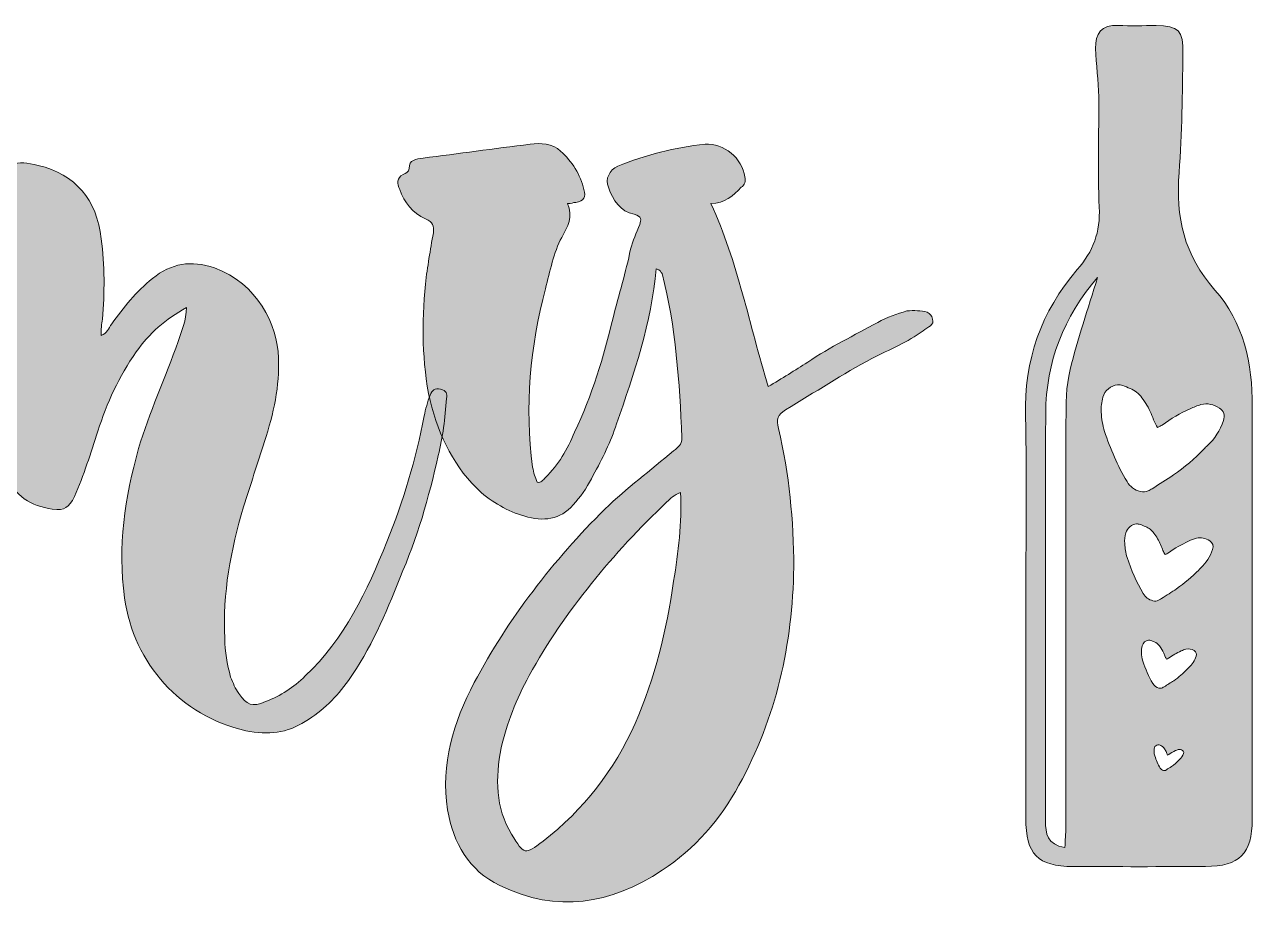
# Model space of a CAD drawing. Header units: inches. Extents: x 182 to 898, y -923 to -156.
# Drawn here: x 545.1 to 865.8, y -755 to -522.8 of the extents above; entities that cross this region are included whole.
import ezdxf

# ---------------------------------------------------------------- set-up
doc = ezdxf.new("R2010")
doc.units = ezdxf.units.IN
doc.header["$MEASUREMENT"] = 0
doc.layers.add('Layer 1', color=7, linetype='Continuous')

# ---------------------------------------------------------------- blocks, each defined once
blk = doc.blocks.new('block 3')
at = {"layer": 'Layer 1', "true_color": 0xffffff}
h = blk.add_hatch(color=7, dxfattribs=at)
h.dxf.hatch_style = 2
edge = h.paths.add_edge_path()
edge.add_spline(control_points=[(699.71, -627.11), (698.19, -631.68), (696.06, -636.24), (693.62, -640.51), (692.41, -642.94), (690.88, -645.38), (689.05, -647.51), (685.71, -651.77), (681.44, -652.69), (676.57, -651.47), (672, -650.25), (668.04, -648.12), (664.39, -645.07), (657.39, -638.68), (653.43, -630.46), (650.99, -621.02), (648.86, -610.97), (648.86, -600.92), (649.77, -590.56), (650.38, -586), (650.99, -581.73), (651.9, -577.17), (651.9, -575.34), (651.9, -574.43), (649.77, -573.51), (646.42, -571.99), (644.29, -569.25), (643.07, -565.9), (642.46, -564.38), (642.16, -562.85), (643.99, -561.94), (644.59, -561.64), (645.51, -561.33), (645.51, -560.42), (645.51, -557.98), (647.34, -557.98), (649.16, -557.68), (658.3, -556.46), (667.74, -555.24), (677.18, -554.02), (679.92, -553.72), (682.97, -553.72), (685.1, -555.85), (688.14, -558.59), (690.27, -561.94), (691.19, -565.9), (691.8, -567.73), (691.19, -568.94), (689.05, -569.25), (688.45, -569.25), (687.84, -569.55), (686.92, -569.55), (688.45, -572.9), (686.92, -575.64), (685.4, -578.38), (683.27, -582.34), (682.35, -587.21), (681.14, -591.78), (677.18, -607.01), (675.65, -622.54), (677.79, -638.38), (678.09, -639.9), (678.4, -641.11), (679.01, -642.33), (679.92, -642.64), (680.53, -641.72), (681.14, -641.11), (684.49, -637.76), (686.92, -633.81), (688.75, -629.24), (693.32, -619.8), (696.37, -609.44), (698.8, -599.4), (700.32, -593.31), (702.15, -587.52), (703.37, -581.43), (703.98, -579.3), (704.89, -577.17), (705.8, -575.03), (706.11, -573.82), (706.41, -572.9), (704.28, -572.29), (700.63, -571.68), (698.8, -568.64), (697.58, -565.29), (696.67, -563.16), (697.89, -560.72), (700.02, -559.81), (707.33, -556.76), (714.94, -554.94), (722.86, -554.02), (727.73, -553.72), (732.6, -557.68), (733.21, -562.55), (733.52, -563.77), (733.21, -564.68), (732.3, -565.29), (730.17, -567.42), (728.03, -569.55), (724.38, -569.55), (731.38, -584.78), (734.43, -601.22), (739.3, -617.36), (742.96, -615.23), (746.3, -613.1), (749.65, -610.97), (755.44, -607.01), (761.84, -603.96), (767.92, -600.61), (770.36, -599.09), (773.1, -598.48), (775.54, -597.57), (776.45, -597.57), (777.37, -597.26), (778.28, -597.57), (780.11, -597.57), (781.94, -597.87), (782.24, -599.7), (782.85, -601.22), (781.02, -601.83), (779.8, -602.75), (775.84, -605.79), (770.97, -607.62), (766.4, -610.05), (758.79, -614.01), (751.48, -618.89), (743.87, -623.45), (741.74, -624.67), (741.43, -625.89), (742.04, -628.33), (744.78, -640.2), (746, -652.38), (746, -664.56), (745.7, -684.66), (741.43, -703.85), (731.69, -721.51), (726.82, -730.34), (720.12, -738.26), (711.59, -743.74), (698.19, -752.57), (684.18, -755.01), (669.26, -747.7), (661.04, -743.74), (657.08, -736.73), (655.56, -727.9), (653.73, -716.03), (657.08, -705.06), (662.56, -694.71), (671.39, -677.96), (683.27, -662.74), (696.67, -649.34), (702.45, -643.86), (708.54, -639.29), (714.63, -634.11), (715.85, -633.2), (716.77, -632.59), (716.77, -630.76), (716.16, -616.14), (715.24, -601.83), (711.59, -587.82), (711.29, -587.52), (711.29, -586.91), (710.07, -586.61), (708.85, -600.61), (704.28, -614.01), (699.71, -627.11)], knot_values=[0, 0, 0, 0, 1, 1, 1, 2, 2, 2, 3, 3, 3, 4, 4, 4, 5, 5, 5, 6, 6, 6, 7, 7, 7, 8, 8, 8, 9, 9, 9, 10, 10, 10, 11, 11, 11, 12, 12, 12, 13, 13, 13, 14, 14, 14, 15, 15, 15, 16, 16, 16, 17, 17, 17, 18, 18, 18, 19, 19, 19, 20, 20, 20, 21, 21, 21, 22, 22, 22, 23, 23, 23, 24, 24, 24, 25, 25, 25, 26, 26, 26, 27, 27, 27, 28, 28, 28, 29, 29, 29, 30, 30, 30, 31, 31, 31, 32, 32, 32, 33, 33, 33, 34, 34, 34, 35, 35, 35, 36, 36, 36, 37, 37, 37, 38, 38, 38, 39, 39, 39, 40, 40, 40, 41, 41, 41, 42, 42, 42, 43, 43, 43, 44, 44, 44, 45, 45, 45, 46, 46, 46, 47, 47, 47, 48, 48, 48, 49, 49, 49, 50, 50, 50, 51, 51, 51, 52, 52, 52, 53, 53, 53, 54, 54, 54, 55, 55, 55, 55], degree=3, periodic=1)
edge = h.paths.add_edge_path()
edge.add_spline(control_points=[(712.81, -647.51), (698.8, -660.91), (686.31, -675.83), (676.88, -692.88), (673.52, -698.97), (671.09, -705.37), (669.57, -711.76), (668.04, -719.68), (668.04, -727.3), (672.31, -734.3), (675.65, -739.78), (675.65, -739.78), (680.53, -736.13), (691.19, -727.9), (699.1, -717.55), (704.59, -705.37), (709.76, -693.49), (712.81, -681.01), (714.63, -668.22), (715.85, -660.6), (716.77, -652.99), (716.46, -645.07), (714.63, -645.68), (713.72, -646.6), (712.81, -647.51)], knot_values=[0, 0, 0, 0, 1, 1, 1, 2, 2, 2, 3, 3, 3, 4, 4, 4, 5, 5, 5, 6, 6, 6, 7, 7, 7, 8, 8, 8, 8], degree=3, periodic=1)
h = blk.add_hatch(color=7, dxfattribs=at)
h.dxf.hatch_style = 2
edge = h.paths.add_edge_path()
edge.add_spline(control_points=[(574.26, -608.29), (569.69, -614.69), (566.64, -621.69), (564.21, -629), (562.38, -634.79), (560.55, -640.57), (558.12, -646.05), (556.59, -649.1), (555.68, -649.71), (552.33, -649.4), (546.85, -648.49), (542.28, -646.05), (540.46, -640.27), (539.54, -636.31), (538.02, -632.65), (536.49, -629), (535.58, -626.56), (535.58, -623.82), (535.28, -621.08), (534.67, -611.03), (534.97, -601.29), (536.49, -591.54), (536.8, -590.93), (536.49, -590.63), (536.49, -590.02), (535.28, -590.93), (534.97, -592.15), (534.36, -593.68), (530.1, -604.03), (527.67, -615.3), (524.92, -626.26), (521.88, -638.75), (520.66, -651.23), (518.83, -663.72), (517.62, -670.42), (516.7, -676.81), (515.79, -683.2), (515.18, -686.55), (514.27, -687.47), (511.22, -687.47), (505.43, -687.16), (501.17, -685.34), (498.13, -680.16), (492.65, -671.02), (491.12, -660.98), (489.6, -650.93), (487.16, -634.48), (486.86, -618.04), (488.08, -601.59), (488.38, -599.46), (487.77, -597.94), (485.95, -596.72), (483.81, -595.2), (482.6, -592.76), (481.99, -590.63), (480.77, -586.98), (482.29, -584.24), (485.64, -583.32), (493.56, -581.19), (501.17, -579.36), (509.39, -579.36), (516.09, -579.36), (521.88, -585.15), (521.88, -591.85), (522.18, -593.07), (522.18, -594.28), (520.66, -594.59), (518.83, -595.2), (518.83, -596.42), (518.53, -597.94), (517.31, -605.25), (515.18, -612.56), (514.27, -619.87), (513.66, -626.26), (512.74, -632.65), (513.35, -639.96), (514.87, -635.4), (515.48, -631.13), (516.09, -627.17), (518.22, -613.17), (522.49, -599.46), (526.45, -585.76), (528.88, -578.15), (531.93, -570.53), (536.8, -563.83), (540.15, -558.96), (542.89, -558.05), (548.68, -559.57), (558.42, -562.01), (563.9, -568.4), (565.12, -578.75), (566.03, -585.76), (566.03, -592.76), (565.42, -599.77), (565.12, -600.98), (565.12, -602.51), (565.12, -604.03), (566.64, -603.42), (566.95, -602.2), (567.86, -600.98), (570.91, -596.72), (574.26, -592.46), (578.52, -589.11), (583.39, -585.15), (588.57, -584.24), (594.66, -586.37), (605.93, -590.33), (611.1, -601.29), (611.41, -609.82), (611.71, -617.12), (610.19, -624.43), (607.75, -631.74), (605.93, -637.53), (604.1, -643.01), (602.27, -648.79), (598.92, -660.06), (596.79, -671.33), (597.4, -683.2), (597.4, -686.55), (598.01, -689.9), (598.92, -693.25), (599.53, -694.78), (600.14, -696.3), (601.05, -697.52), (603.19, -700.56), (604.4, -701.17), (608.06, -699.65), (612.02, -698.13), (615.37, -696), (618.41, -692.95), (628.77, -683.2), (634.55, -670.72), (639.73, -657.93), (643.99, -647.27), (647.34, -636.31), (649.47, -625.04), (649.78, -623.21), (650.39, -621.39), (650.99, -619.56), (651.6, -618.34), (652.22, -617.73), (653.74, -618.04), (655.26, -618.34), (655.56, -619.26), (655.26, -620.47), (654.95, -625.65), (654.35, -630.52), (653.13, -635.4), (650.69, -646.36), (647.65, -657.02), (643.08, -667.37), (639.42, -676.81), (635.46, -685.95), (629.68, -694.17), (626.63, -698.43), (622.98, -702.09), (618.41, -704.83), (613.84, -707.87), (608.67, -708.48), (602.88, -707.26), (585.83, -703.3), (573.65, -689.9), (571.21, -672.55), (569.38, -659.15), (571.21, -646.36), (574.87, -633.57), (577.61, -624.13), (581.87, -614.99), (585.22, -605.55), (586.13, -602.81), (587.35, -600.07), (587.35, -596.72), (581.87, -599.77), (577.61, -603.42), (574.26, -608.29)], knot_values=[0, 0, 0, 0, 1, 1, 1, 2, 2, 2, 3, 3, 3, 4, 4, 4, 5, 5, 5, 6, 6, 6, 7, 7, 7, 8, 8, 8, 9, 9, 9, 10, 10, 10, 11, 11, 11, 12, 12, 12, 13, 13, 13, 14, 14, 14, 15, 15, 15, 16, 16, 16, 17, 17, 17, 18, 18, 18, 19, 19, 19, 20, 20, 20, 21, 21, 21, 22, 22, 22, 23, 23, 23, 24, 24, 24, 25, 25, 25, 26, 26, 26, 27, 27, 27, 28, 28, 28, 29, 29, 29, 30, 30, 30, 31, 31, 31, 32, 32, 32, 33, 33, 33, 34, 34, 34, 35, 35, 35, 36, 36, 36, 37, 37, 37, 38, 38, 38, 39, 39, 39, 40, 40, 40, 41, 41, 41, 42, 42, 42, 43, 43, 43, 44, 44, 44, 45, 45, 45, 46, 46, 46, 47, 47, 47, 48, 48, 48, 49, 49, 49, 50, 50, 50, 51, 51, 51, 52, 52, 52, 53, 53, 53, 54, 54, 54, 55, 55, 55, 56, 56, 56, 57, 57, 57, 58, 58, 58, 58], degree=3, periodic=1)
at = {"layer": 'Layer 1', "lineweight": 0}
for points, knots in [([(699.71, -627.11), (698.19, -631.68), (696.06, -636.24), (693.62, -640.51), (692.41, -642.94), (690.88, -645.38), (689.05, -647.51), (685.71, -651.77), (681.44, -652.69), (676.57, -651.47), (672, -650.25), (668.04, -648.12), (664.39, -645.07), (657.39, -638.68), (653.43, -630.46), (650.99, -621.02), (648.86, -610.97), (648.86, -600.92), (649.77, -590.56), (650.38, -586), (650.99, -581.73), (651.9, -577.17), (651.9, -575.34), (651.9, -574.43), (649.77, -573.51), (646.42, -571.99), (644.29, -569.25), (643.07, -565.9), (642.46, -564.38), (642.16, -562.85), (643.99, -561.94), (644.59, -561.64), (645.51, -561.33), (645.51, -560.42), (645.51, -557.98), (647.34, -557.98), (649.16, -557.68), (658.3, -556.46), (667.74, -555.24), (677.18, -554.02), (679.92, -553.72), (682.97, -553.72), (685.1, -555.85), (688.14, -558.59), (690.27, -561.94), (691.19, -565.9), (691.8, -567.73), (691.19, -568.94), (689.05, -569.25), (688.45, -569.25), (687.84, -569.55), (686.92, -569.55), (688.45, -572.9), (686.92, -575.64), (685.4, -578.38), (683.27, -582.34), (682.35, -587.21), (681.14, -591.78), (677.18, -607.01), (675.65, -622.54), (677.79, -638.38), (678.09, -639.9), (678.4, -641.11), (679.01, -642.33), (679.92, -642.64), (680.53, -641.72), (681.14, -641.11), (684.49, -637.76), (686.92, -633.81), (688.75, -629.24), (693.32, -619.8), (696.37, -609.44), (698.8, -599.4), (700.32, -593.31), (702.15, -587.52), (703.37, -581.43), (703.98, -579.3), (704.89, -577.17), (705.8, -575.03), (706.11, -573.82), (706.41, -572.9), (704.28, -572.29), (700.63, -571.68), (698.8, -568.64), (697.58, -565.29), (696.67, -563.16), (697.89, -560.72), (700.02, -559.81), (707.33, -556.76), (714.94, -554.94), (722.86, -554.02), (727.73, -553.72), (732.6, -557.68), (733.21, -562.55), (733.52, -563.77), (733.21, -564.68), (732.3, -565.29), (730.17, -567.42), (728.03, -569.55), (724.38, -569.55), (731.38, -584.78), (734.43, -601.22), (739.3, -617.36), (742.96, -615.23), (746.3, -613.1), (749.65, -610.97), (755.44, -607.01), (761.84, -603.96), (767.92, -600.61), (770.36, -599.09), (773.1, -598.48), (775.54, -597.57), (776.45, -597.57), (777.37, -597.26), (778.28, -597.57), (780.11, -597.57), (781.94, -597.87), (782.24, -599.7), (782.85, -601.22), (781.02, -601.83), (779.8, -602.75), (775.84, -605.79), (770.97, -607.62), (766.4, -610.05), (758.79, -614.01), (751.48, -618.89), (743.87, -623.45), (741.74, -624.67), (741.43, -625.89), (742.04, -628.33), (744.78, -640.2), (746, -652.38), (746, -664.56), (745.7, -684.66), (741.43, -703.85), (731.69, -721.51), (726.82, -730.34), (720.12, -738.26), (711.59, -743.74), (698.19, -752.57), (684.18, -755.01), (669.26, -747.7), (661.04, -743.74), (657.08, -736.73), (655.56, -727.9), (653.73, -716.03), (657.08, -705.06), (662.56, -694.71), (671.39, -677.96), (683.27, -662.74), (696.67, -649.34), (702.45, -643.86), (708.54, -639.29), (714.63, -634.11), (715.85, -633.2), (716.77, -632.59), (716.77, -630.76), (716.16, -616.14), (715.24, -601.83), (711.59, -587.82), (711.29, -587.52), (711.29, -586.91), (710.07, -586.61), (708.85, -600.61), (704.28, -614.01), (699.71, -627.11)], [0, 0, 0, 0, 1, 1, 1, 2, 2, 2, 3, 3, 3, 4, 4, 4, 5, 5, 5, 6, 6, 6, 7, 7, 7, 8, 8, 8, 9, 9, 9, 10, 10, 10, 11, 11, 11, 12, 12, 12, 13, 13, 13, 14, 14, 14, 15, 15, 15, 16, 16, 16, 17, 17, 17, 18, 18, 18, 19, 19, 19, 20, 20, 20, 21, 21, 21, 22, 22, 22, 23, 23, 23, 24, 24, 24, 25, 25, 25, 26, 26, 26, 27, 27, 27, 28, 28, 28, 29, 29, 29, 30, 30, 30, 31, 31, 31, 32, 32, 32, 33, 33, 33, 34, 34, 34, 35, 35, 35, 36, 36, 36, 37, 37, 37, 38, 38, 38, 39, 39, 39, 40, 40, 40, 41, 41, 41, 42, 42, 42, 43, 43, 43, 44, 44, 44, 45, 45, 45, 46, 46, 46, 47, 47, 47, 48, 48, 48, 49, 49, 49, 50, 50, 50, 51, 51, 51, 52, 52, 52, 53, 53, 53, 54, 54, 54, 55, 55, 55, 55]), ([(574.26, -608.29), (569.69, -614.69), (566.64, -621.69), (564.21, -629), (562.38, -634.79), (560.55, -640.57), (558.12, -646.05), (556.59, -649.1), (555.68, -649.71), (552.33, -649.4), (546.85, -648.49), (542.28, -646.05), (540.46, -640.27), (539.54, -636.31), (538.02, -632.65), (536.49, -629), (535.58, -626.56), (535.58, -623.82), (535.28, -621.08), (534.67, -611.03), (534.97, -601.29), (536.49, -591.54), (536.8, -590.93), (536.49, -590.63), (536.49, -590.02), (535.28, -590.93), (534.97, -592.15), (534.36, -593.68), (530.1, -604.03), (527.67, -615.3), (524.92, -626.26), (521.88, -638.75), (520.66, -651.23), (518.83, -663.72), (517.62, -670.42), (516.7, -676.81), (515.79, -683.2), (515.18, -686.55), (514.27, -687.47), (511.22, -687.47), (505.43, -687.16), (501.17, -685.34), (498.13, -680.16), (492.65, -671.02), (491.12, -660.98), (489.6, -650.93), (487.16, -634.48), (486.86, -618.04), (488.08, -601.59), (488.38, -599.46), (487.77, -597.94), (485.95, -596.72), (483.81, -595.2), (482.6, -592.76), (481.99, -590.63), (480.77, -586.98), (482.29, -584.24), (485.64, -583.32), (493.56, -581.19), (501.17, -579.36), (509.39, -579.36), (516.09, -579.36), (521.88, -585.15), (521.88, -591.85), (522.18, -593.07), (522.18, -594.28), (520.66, -594.59), (518.83, -595.2), (518.83, -596.42), (518.53, -597.94), (517.31, -605.25), (515.18, -612.56), (514.27, -619.87), (513.66, -626.26), (512.74, -632.65), (513.35, -639.96), (514.87, -635.4), (515.48, -631.13), (516.09, -627.17), (518.22, -613.17), (522.49, -599.46), (526.45, -585.76), (528.88, -578.15), (531.93, -570.53), (536.8, -563.83), (540.15, -558.96), (542.89, -558.05), (548.68, -559.57), (558.42, -562.01), (563.9, -568.4), (565.12, -578.75), (566.03, -585.76), (566.03, -592.76), (565.42, -599.77), (565.12, -600.98), (565.12, -602.51), (565.12, -604.03), (566.64, -603.42), (566.95, -602.2), (567.86, -600.98), (570.91, -596.72), (574.26, -592.46), (578.52, -589.11), (583.39, -585.15), (588.57, -584.24), (594.66, -586.37), (605.93, -590.33), (611.1, -601.29), (611.41, -609.82), (611.71, -617.12), (610.19, -624.43), (607.75, -631.74), (605.93, -637.53), (604.1, -643.01), (602.27, -648.79), (598.92, -660.06), (596.79, -671.33), (597.4, -683.2), (597.4, -686.55), (598.01, -689.9), (598.92, -693.25), (599.53, -694.78), (600.14, -696.3), (601.05, -697.52), (603.19, -700.56), (604.4, -701.17), (608.06, -699.65), (612.02, -698.13), (615.37, -696), (618.41, -692.95), (628.77, -683.2), (634.55, -670.72), (639.73, -657.93), (643.99, -647.27), (647.34, -636.31), (649.47, -625.04), (649.78, -623.21), (650.39, -621.39), (650.99, -619.56), (651.6, -618.34), (652.22, -617.73), (653.74, -618.04), (655.26, -618.34), (655.56, -619.26), (655.26, -620.47), (654.95, -625.65), (654.35, -630.52), (653.13, -635.4), (650.69, -646.36), (647.65, -657.02), (643.08, -667.37), (639.42, -676.81), (635.46, -685.95), (629.68, -694.17), (626.63, -698.43), (622.98, -702.09), (618.41, -704.83), (613.84, -707.87), (608.67, -708.48), (602.88, -707.26), (585.83, -703.3), (573.65, -689.9), (571.21, -672.55), (569.38, -659.15), (571.21, -646.36), (574.87, -633.57), (577.61, -624.13), (581.87, -614.99), (585.22, -605.55), (586.13, -602.81), (587.35, -600.07), (587.35, -596.72), (581.87, -599.77), (577.61, -603.42), (574.26, -608.29)], [0, 0, 0, 0, 1, 1, 1, 2, 2, 2, 3, 3, 3, 4, 4, 4, 5, 5, 5, 6, 6, 6, 7, 7, 7, 8, 8, 8, 9, 9, 9, 10, 10, 10, 11, 11, 11, 12, 12, 12, 13, 13, 13, 14, 14, 14, 15, 15, 15, 16, 16, 16, 17, 17, 17, 18, 18, 18, 19, 19, 19, 20, 20, 20, 21, 21, 21, 22, 22, 22, 23, 23, 23, 24, 24, 24, 25, 25, 25, 26, 26, 26, 27, 27, 27, 28, 28, 28, 29, 29, 29, 30, 30, 30, 31, 31, 31, 32, 32, 32, 33, 33, 33, 34, 34, 34, 35, 35, 35, 36, 36, 36, 37, 37, 37, 38, 38, 38, 39, 39, 39, 40, 40, 40, 41, 41, 41, 42, 42, 42, 43, 43, 43, 44, 44, 44, 45, 45, 45, 46, 46, 46, 47, 47, 47, 48, 48, 48, 49, 49, 49, 50, 50, 50, 51, 51, 51, 52, 52, 52, 53, 53, 53, 54, 54, 54, 55, 55, 55, 56, 56, 56, 57, 57, 57, 58, 58, 58, 58]), ([(712.81, -647.51), (698.8, -660.91), (686.31, -675.83), (676.88, -692.88), (673.52, -698.97), (671.09, -705.37), (669.57, -711.76), (668.04, -719.68), (668.04, -727.3), (672.31, -734.3), (675.65, -739.78), (675.65, -739.78), (680.53, -736.13), (691.19, -727.9), (699.1, -717.55), (704.59, -705.37), (709.76, -693.49), (712.81, -681.01), (714.63, -668.22), (715.85, -660.6), (716.77, -652.99), (716.46, -645.07), (714.63, -645.68), (713.72, -646.6), (712.81, -647.51)], [0, 0, 0, 0, 1, 1, 1, 2, 2, 2, 3, 3, 3, 4, 4, 4, 5, 5, 5, 6, 6, 6, 7, 7, 7, 8, 8, 8, 8])]:
    blk.add_open_spline(points, degree=3, knots=knots, dxfattribs=at)
blk = doc.blocks.new('block 6')
at = {"layer": 'Layer 1', "lineweight": 0}
for points, knots in [([(856.03, -592.16), (847.87, -583.02), (845.76, -573.06), (846.65, -561.43), (847.49, -551.1), (847.49, -540.71), (847.67, -530.35), (847.81, -524.33), (846.42, -523.06), (840.66, -523.03), (837.34, -523.03), (834.04, -523.18), (830.74, -523), (826.34, -522.77), (824.69, -525.09), (824.84, -529.02), (824.98, -533.25), (825.59, -537.44), (825.65, -541.67), (825.76, -551.27), (825.3, -560.91), (825.79, -570.52), (826.14, -576.97), (824.2, -582), (820.06, -586.81), (810.6, -597.74), (806.17, -610.48), (806.52, -625.09), (806.9, -641.47), (806.61, -657.87), (806.61, -674.28), (806.61, -674.28), (806.61, -730.1), (806.61, -730.1), (806.61, -739.56), (809.73, -742.71), (818.96, -742.74), (830.48, -742.8), (842, -742.8), (853.51, -742.74), (862.45, -742.71), (865.75, -739.38), (865.75, -730.44), (865.78, -694.51), (865.72, -658.54), (865.78, -622.57), (865.81, -611.34), (863.44, -600.46), (856.03, -592.16)], [0, 0, 0, 0, 1, 1, 1, 2, 2, 2, 3, 3, 3, 4, 4, 4, 5, 5, 5, 6, 6, 6, 7, 7, 7, 8, 8, 8, 9, 9, 9, 10, 10, 10, 11, 11, 11, 12, 12, 12, 13, 13, 13, 14, 14, 14, 15, 15, 15, 16, 16, 16, 16]), ([(818.18, -612.93), (817.11, -617.33), (817.11, -622.02), (817.11, -626.56), (817.02, -661.89), (817.05, -697.2), (817.05, -732.53), (817.05, -734.18), (816.91, -735.85), (816.82, -737.79), (812.19, -737.04), (811.76, -734.09), (811.76, -730.79), (811.79, -717.86), (811.79, -704.92), (811.79, -691.99), (811.79, -669.45), (811.7, -646.91), (811.82, -624.34), (811.87, -610.91), (816.53, -599.16), (825.36, -588.83), (822.84, -597.14), (820.12, -604.95), (818.18, -612.93)], [0, 0, 0, 0, 1, 1, 1, 2, 2, 2, 3, 3, 3, 4, 4, 4, 5, 5, 5, 6, 6, 6, 7, 7, 7, 8, 8, 8, 8]), ([(858.23, -626.25), (857.36, -628.79), (855.94, -631.02), (853.98, -632.87), (853.71, -633.1), (853.43, -633.33), (853.16, -633.62), (850.76, -636.2), (848.07, -638.46), (845.15, -640.45), (843.36, -641.7), (841.47, -642.85), (839.62, -644.04), (839.28, -644.24), (838.93, -644.45), (838.55, -644.62), (837.92, -644.94), (837.28, -644.97), (836.56, -644.79), (834.99, -644.42), (833.86, -643.52), (833.05, -642.16), (830.57, -638.02), (828.69, -633.62), (827.18, -629.05), (826.66, -627.43), (826.43, -625.75), (826.31, -624.05), (826.2, -622.72), (826.43, -621.41), (826.75, -620.14), (827.18, -618.4), (828.83, -617.01), (830.59, -616.9), (831.03, -616.87), (831.49, -616.96), (831.93, -617.07), (832.56, -617.28), (833.2, -617.59), (833.84, -617.85), (835.08, -618.37), (836.12, -619.16), (836.93, -620.26), (837.92, -621.53), (838.67, -622.92), (839.33, -624.39), (839.65, -625.12), (839.91, -625.84), (840.23, -626.53), (840.43, -627), (840.66, -627.43), (840.98, -628.01), (841.5, -627.78), (841.88, -627.63), (842.2, -627.4), (844.51, -625.75), (846.94, -624.31), (849.55, -623.15), (850.47, -622.74), (851.4, -622.34), (852.35, -622.08), (854.09, -621.59), (855.71, -622.05), (857.19, -622.98), (858.34, -623.73), (858.66, -624.91), (858.23, -626.25)], [0, 0, 0, 0, 1, 1, 1, 2, 2, 2, 3, 3, 3, 4, 4, 4, 5, 5, 5, 6, 6, 6, 7, 7, 7, 8, 8, 8, 9, 9, 9, 10, 10, 10, 11, 11, 11, 12, 12, 12, 13, 13, 13, 14, 14, 14, 15, 15, 15, 16, 16, 16, 17, 17, 17, 18, 18, 18, 19, 19, 19, 20, 20, 20, 21, 21, 21, 22, 22, 22, 22]), ([(855.39, -659.96), (854.79, -661.81), (853.74, -663.4), (852.33, -664.73), (852.15, -664.9), (851.95, -665.08), (851.78, -665.28), (850.04, -667.13), (848.07, -668.75), (845.99, -670.17), (844.69, -671.07), (843.36, -671.91), (842.02, -672.75), (841.76, -672.92), (841.5, -673.06), (841.24, -673.18), (840.78, -673.41), (840.32, -673.44), (839.83, -673.32), (838.7, -673.03), (837.86, -672.4), (837.28, -671.41), (835.51, -668.43), (834.15, -665.28), (833.08, -661.98), (832.71, -660.82), (832.53, -659.61), (832.45, -658.39), (832.36, -657.44), (832.53, -656.48), (832.77, -655.59), (833.08, -654.31), (834.27, -653.33), (835.51, -653.24), (835.83, -653.24), (836.18, -653.27), (836.47, -653.39), (836.96, -653.53), (837.4, -653.76), (837.86, -653.94), (838.75, -654.31), (839.48, -654.89), (840.09, -655.64), (840.81, -656.57), (841.33, -657.58), (841.79, -658.65), (842.02, -659.15), (842.23, -659.67), (842.43, -660.19), (842.6, -660.51), (842.78, -660.82), (843.01, -661.26), (843.36, -661.06), (843.65, -660.97), (843.88, -660.79), (845.53, -659.61), (847.29, -658.57), (849.14, -657.73), (849.81, -657.44), (850.47, -657.15), (851.17, -656.98), (852.41, -656.63), (853.6, -656.98), (854.64, -657.64), (855.48, -658.16), (855.71, -659), (855.39, -659.96)], [0, 0, 0, 0, 1, 1, 1, 2, 2, 2, 3, 3, 3, 4, 4, 4, 5, 5, 5, 6, 6, 6, 7, 7, 7, 8, 8, 8, 9, 9, 9, 10, 10, 10, 11, 11, 11, 12, 12, 12, 13, 13, 13, 14, 14, 14, 15, 15, 15, 16, 16, 16, 17, 17, 17, 18, 18, 18, 19, 19, 19, 20, 20, 20, 21, 21, 21, 22, 22, 22, 22]), ([(851.08, -687.82), (850.71, -688.98), (850.07, -689.96), (849.17, -690.77), (849.06, -690.89), (848.94, -691), (848.82, -691.12), (847.75, -692.28), (846.54, -693.29), (845.24, -694.19), (844.43, -694.74), (843.59, -695.26), (842.75, -695.78), (842.6, -695.89), (842.43, -695.98), (842.29, -696.04), (842, -696.18), (841.71, -696.21), (841.39, -696.13), (840.69, -695.95), (840.17, -695.55), (839.8, -694.94), (838.7, -693.09), (837.86, -691.12), (837.19, -689.07), (836.96, -688.34), (836.85, -687.59), (836.79, -686.84), (836.76, -686.23), (836.85, -685.65), (836.99, -685.07), (837.19, -684.29), (837.92, -683.68), (838.7, -683.63), (838.9, -683.63), (839.1, -683.65), (839.3, -683.71), (839.59, -683.8), (839.88, -683.94), (840.14, -684.06), (840.72, -684.29), (841.19, -684.64), (841.56, -685.13), (842, -685.71), (842.34, -686.35), (842.63, -686.98), (842.75, -687.3), (842.89, -687.65), (843.01, -687.97), (843.12, -688.17), (843.24, -688.34), (843.36, -688.6), (843.59, -688.52), (843.76, -688.46), (843.91, -688.34), (844.95, -687.59), (846.05, -686.95), (847.2, -686.43), (847.61, -686.26), (848.01, -686.06), (848.45, -685.94), (849.23, -685.74), (849.95, -685.94), (850.62, -686.35), (851.14, -686.69), (851.28, -687.21), (851.08, -687.82)], [0, 0, 0, 0, 1, 1, 1, 2, 2, 2, 3, 3, 3, 4, 4, 4, 5, 5, 5, 6, 6, 6, 7, 7, 7, 8, 8, 8, 9, 9, 9, 10, 10, 10, 11, 11, 11, 12, 12, 12, 13, 13, 13, 14, 14, 14, 15, 15, 15, 16, 16, 16, 17, 17, 17, 18, 18, 18, 19, 19, 19, 20, 20, 20, 21, 21, 21, 22, 22, 22, 22]), ([(847.81, -713.2), (847.61, -713.81), (847.26, -714.36), (846.77, -714.79), (846.71, -714.85), (846.65, -714.91), (846.6, -714.96), (846.02, -715.6), (845.35, -716.15), (844.66, -716.61), (844.22, -716.93), (843.76, -717.19), (843.33, -717.48), (843.24, -717.54), (843.15, -717.6), (843.07, -717.63), (842.89, -717.71), (842.75, -717.71), (842.57, -717.68), (842.2, -717.57), (841.94, -717.36), (841.74, -717.05), (841.13, -716.03), (840.66, -714.96), (840.32, -713.86), (840.2, -713.49), (840.14, -713.08), (840.12, -712.68), (840.09, -712.36), (840.14, -712.04), (840.2, -711.72), (840.32, -711.29), (840.72, -710.97), (841.13, -710.94), (841.24, -710.94), (841.36, -710.94), (841.45, -710.97), (841.62, -711.03), (841.76, -711.11), (841.91, -711.17), (842.23, -711.29), (842.46, -711.49), (842.66, -711.75), (842.92, -712.04), (843.1, -712.39), (843.24, -712.73), (843.33, -712.91), (843.38, -713.08), (843.47, -713.26), (843.5, -713.37), (843.56, -713.49), (843.65, -713.63), (843.76, -713.57), (843.88, -713.55), (843.93, -713.49), (844.48, -713.08), (845.09, -712.73), (845.7, -712.45), (845.93, -712.36), (846.16, -712.24), (846.39, -712.19), (846.8, -712.07), (847.2, -712.19), (847.55, -712.42), (847.84, -712.59), (847.9, -712.88), (847.81, -713.2)], [0, 0, 0, 0, 1, 1, 1, 2, 2, 2, 3, 3, 3, 4, 4, 4, 5, 5, 5, 6, 6, 6, 7, 7, 7, 8, 8, 8, 9, 9, 9, 10, 10, 10, 11, 11, 11, 12, 12, 12, 13, 13, 13, 14, 14, 14, 15, 15, 15, 16, 16, 16, 17, 17, 17, 18, 18, 18, 19, 19, 19, 20, 20, 20, 21, 21, 21, 22, 22, 22, 22])]:
    blk.add_open_spline(points, degree=3, knots=knots, dxfattribs=at)
blk = doc.blocks.new('block 2')
at = {"layer": 'Layer 1', "true_color": 0xffffff}
h = blk.add_hatch(color=7, dxfattribs=at)
h.dxf.hatch_style = 2
edge = h.paths.add_edge_path()
edge.add_spline(control_points=[(856.03, -592.16), (847.87, -583.02), (845.76, -573.06), (846.65, -561.43), (847.49, -551.1), (847.49, -540.71), (847.67, -530.35), (847.81, -524.33), (846.42, -523.06), (840.66, -523.03), (837.34, -523.03), (834.04, -523.18), (830.74, -523), (826.34, -522.77), (824.69, -525.09), (824.84, -529.02), (824.98, -533.25), (825.59, -537.44), (825.65, -541.67), (825.76, -551.27), (825.3, -560.91), (825.79, -570.52), (826.14, -576.97), (824.2, -582), (820.06, -586.81), (810.6, -597.74), (806.17, -610.48), (806.52, -625.09), (806.9, -641.47), (806.61, -657.87), (806.61, -674.28), (806.61, -674.28), (806.61, -730.1), (806.61, -730.1), (806.61, -739.56), (809.73, -742.71), (818.96, -742.74), (830.48, -742.8), (842, -742.8), (853.51, -742.74), (862.45, -742.71), (865.75, -739.38), (865.75, -730.44), (865.78, -694.51), (865.72, -658.54), (865.78, -622.57), (865.81, -611.34), (863.44, -600.46), (856.03, -592.16)], knot_values=[0, 0, 0, 0, 1, 1, 1, 2, 2, 2, 3, 3, 3, 4, 4, 4, 5, 5, 5, 6, 6, 6, 7, 7, 7, 8, 8, 8, 9, 9, 9, 10, 10, 10, 11, 11, 11, 12, 12, 12, 13, 13, 13, 14, 14, 14, 15, 15, 15, 16, 16, 16, 16], degree=3, periodic=1)
edge = h.paths.add_edge_path()
edge.add_spline(control_points=[(818.18, -612.93), (817.11, -617.33), (817.11, -622.02), (817.11, -626.56), (817.02, -661.89), (817.05, -697.2), (817.05, -732.53), (817.05, -734.18), (816.91, -735.85), (816.82, -737.79), (812.19, -737.04), (811.76, -734.09), (811.76, -730.79), (811.79, -717.86), (811.79, -704.92), (811.79, -691.99), (811.79, -669.45), (811.7, -646.91), (811.82, -624.34), (811.87, -610.91), (816.53, -599.16), (825.36, -588.83), (822.84, -597.14), (820.12, -604.95), (818.18, -612.93)], knot_values=[0, 0, 0, 0, 1, 1, 1, 2, 2, 2, 3, 3, 3, 4, 4, 4, 5, 5, 5, 6, 6, 6, 7, 7, 7, 8, 8, 8, 8], degree=3, periodic=1)
edge = h.paths.add_edge_path()
edge.add_spline(control_points=[(847.81, -713.2), (847.61, -713.81), (847.26, -714.36), (846.77, -714.79), (846.71, -714.85), (846.65, -714.91), (846.6, -714.96), (846.02, -715.6), (845.35, -716.15), (844.66, -716.61), (844.22, -716.93), (843.76, -717.19), (843.33, -717.48), (843.24, -717.54), (843.15, -717.6), (843.07, -717.63), (842.89, -717.71), (842.75, -717.71), (842.57, -717.68), (842.2, -717.57), (841.94, -717.36), (841.74, -717.05), (841.13, -716.03), (840.66, -714.96), (840.32, -713.86), (840.2, -713.49), (840.14, -713.08), (840.12, -712.68), (840.09, -712.36), (840.14, -712.04), (840.2, -711.72), (840.32, -711.29), (840.72, -710.97), (841.13, -710.94), (841.24, -710.94), (841.36, -710.94), (841.45, -710.97), (841.62, -711.03), (841.76, -711.11), (841.91, -711.17), (842.23, -711.29), (842.46, -711.49), (842.66, -711.75), (842.92, -712.04), (843.1, -712.39), (843.24, -712.73), (843.33, -712.91), (843.38, -713.08), (843.47, -713.26), (843.5, -713.37), (843.56, -713.49), (843.65, -713.63), (843.76, -713.57), (843.88, -713.55), (843.93, -713.49), (844.48, -713.08), (845.09, -712.73), (845.7, -712.45), (845.93, -712.36), (846.16, -712.24), (846.39, -712.19), (846.8, -712.07), (847.2, -712.19), (847.55, -712.42), (847.84, -712.59), (847.9, -712.88), (847.81, -713.2)], knot_values=[0, 0, 0, 0, 1, 1, 1, 2, 2, 2, 3, 3, 3, 4, 4, 4, 5, 5, 5, 6, 6, 6, 7, 7, 7, 8, 8, 8, 9, 9, 9, 10, 10, 10, 11, 11, 11, 12, 12, 12, 13, 13, 13, 14, 14, 14, 15, 15, 15, 16, 16, 16, 17, 17, 17, 18, 18, 18, 19, 19, 19, 20, 20, 20, 21, 21, 21, 22, 22, 22, 22], degree=3, periodic=1)
edge = h.paths.add_edge_path()
edge.add_spline(control_points=[(851.08, -687.82), (850.71, -688.98), (850.07, -689.96), (849.17, -690.77), (849.06, -690.89), (848.94, -691), (848.82, -691.12), (847.75, -692.28), (846.54, -693.29), (845.24, -694.19), (844.43, -694.74), (843.59, -695.26), (842.75, -695.78), (842.6, -695.89), (842.43, -695.98), (842.29, -696.04), (842, -696.18), (841.71, -696.21), (841.39, -696.13), (840.69, -695.95), (840.17, -695.55), (839.8, -694.94), (838.7, -693.09), (837.86, -691.12), (837.19, -689.07), (836.96, -688.34), (836.85, -687.59), (836.79, -686.84), (836.76, -686.23), (836.85, -685.65), (836.99, -685.07), (837.19, -684.29), (837.92, -683.68), (838.7, -683.63), (838.9, -683.63), (839.1, -683.65), (839.3, -683.71), (839.59, -683.8), (839.88, -683.94), (840.14, -684.06), (840.72, -684.29), (841.19, -684.64), (841.56, -685.13), (842, -685.71), (842.34, -686.35), (842.63, -686.98), (842.75, -687.3), (842.89, -687.65), (843.01, -687.97), (843.12, -688.17), (843.24, -688.34), (843.36, -688.6), (843.59, -688.52), (843.76, -688.46), (843.91, -688.34), (844.95, -687.59), (846.05, -686.95), (847.2, -686.43), (847.61, -686.26), (848.01, -686.06), (848.45, -685.94), (849.23, -685.74), (849.95, -685.94), (850.62, -686.35), (851.14, -686.69), (851.28, -687.21), (851.08, -687.82)], knot_values=[0, 0, 0, 0, 1, 1, 1, 2, 2, 2, 3, 3, 3, 4, 4, 4, 5, 5, 5, 6, 6, 6, 7, 7, 7, 8, 8, 8, 9, 9, 9, 10, 10, 10, 11, 11, 11, 12, 12, 12, 13, 13, 13, 14, 14, 14, 15, 15, 15, 16, 16, 16, 17, 17, 17, 18, 18, 18, 19, 19, 19, 20, 20, 20, 21, 21, 21, 22, 22, 22, 22], degree=3, periodic=1)
edge = h.paths.add_edge_path()
edge.add_spline(control_points=[(855.39, -659.96), (854.79, -661.81), (853.74, -663.4), (852.33, -664.73), (852.15, -664.9), (851.95, -665.08), (851.78, -665.28), (850.04, -667.13), (848.07, -668.75), (845.99, -670.17), (844.69, -671.07), (843.36, -671.91), (842.02, -672.75), (841.76, -672.92), (841.5, -673.06), (841.24, -673.18), (840.78, -673.41), (840.32, -673.44), (839.83, -673.32), (838.7, -673.03), (837.86, -672.4), (837.28, -671.41), (835.51, -668.43), (834.15, -665.28), (833.08, -661.98), (832.71, -660.82), (832.53, -659.61), (832.45, -658.39), (832.36, -657.44), (832.53, -656.48), (832.77, -655.59), (833.08, -654.31), (834.27, -653.33), (835.51, -653.24), (835.83, -653.24), (836.18, -653.27), (836.47, -653.39), (836.96, -653.53), (837.4, -653.76), (837.86, -653.94), (838.75, -654.31), (839.48, -654.89), (840.09, -655.64), (840.81, -656.57), (841.33, -657.58), (841.79, -658.65), (842.02, -659.15), (842.23, -659.67), (842.43, -660.19), (842.6, -660.51), (842.78, -660.82), (843.01, -661.26), (843.36, -661.06), (843.65, -660.97), (843.88, -660.79), (845.53, -659.61), (847.29, -658.57), (849.14, -657.73), (849.81, -657.44), (850.47, -657.15), (851.17, -656.98), (852.41, -656.63), (853.6, -656.98), (854.64, -657.64), (855.48, -658.16), (855.71, -659), (855.39, -659.96)], knot_values=[0, 0, 0, 0, 1, 1, 1, 2, 2, 2, 3, 3, 3, 4, 4, 4, 5, 5, 5, 6, 6, 6, 7, 7, 7, 8, 8, 8, 9, 9, 9, 10, 10, 10, 11, 11, 11, 12, 12, 12, 13, 13, 13, 14, 14, 14, 15, 15, 15, 16, 16, 16, 17, 17, 17, 18, 18, 18, 19, 19, 19, 20, 20, 20, 21, 21, 21, 22, 22, 22, 22], degree=3, periodic=1)
edge = h.paths.add_edge_path()
edge.add_spline(control_points=[(858.23, -626.25), (857.36, -628.79), (855.94, -631.02), (853.98, -632.87), (853.71, -633.1), (853.43, -633.33), (853.16, -633.62), (850.76, -636.2), (848.07, -638.46), (845.15, -640.45), (843.36, -641.7), (841.47, -642.85), (839.62, -644.04), (839.28, -644.24), (838.93, -644.45), (838.55, -644.62), (837.92, -644.94), (837.28, -644.97), (836.56, -644.79), (834.99, -644.42), (833.86, -643.52), (833.05, -642.16), (830.57, -638.02), (828.69, -633.62), (827.18, -629.05), (826.66, -627.43), (826.43, -625.75), (826.31, -624.05), (826.2, -622.72), (826.43, -621.41), (826.75, -620.14), (827.18, -618.4), (828.83, -617.01), (830.59, -616.9), (831.03, -616.87), (831.49, -616.96), (831.93, -617.07), (832.56, -617.28), (833.2, -617.59), (833.84, -617.85), (835.08, -618.37), (836.12, -619.16), (836.93, -620.26), (837.92, -621.53), (838.67, -622.92), (839.33, -624.39), (839.65, -625.12), (839.91, -625.84), (840.23, -626.53), (840.43, -627), (840.66, -627.43), (840.98, -628.01), (841.5, -627.78), (841.88, -627.63), (842.2, -627.4), (844.51, -625.75), (846.94, -624.31), (849.55, -623.15), (850.47, -622.74), (851.4, -622.34), (852.35, -622.08), (854.09, -621.59), (855.71, -622.05), (857.19, -622.98), (858.34, -623.73), (858.66, -624.91), (858.23, -626.25)], knot_values=[0, 0, 0, 0, 1, 1, 1, 2, 2, 2, 3, 3, 3, 4, 4, 4, 5, 5, 5, 6, 6, 6, 7, 7, 7, 8, 8, 8, 9, 9, 9, 10, 10, 10, 11, 11, 11, 12, 12, 12, 13, 13, 13, 14, 14, 14, 15, 15, 15, 16, 16, 16, 17, 17, 17, 18, 18, 18, 19, 19, 19, 20, 20, 20, 21, 21, 21, 22, 22, 22, 22], degree=3, periodic=1)
at = {"layer": 'Layer 1'}
for name in ['block 6', 'block 3']:
    blk.add_blockref(name, (0, 0), dxfattribs=at)

msp = doc.modelspace()

# ---------------------------------------------------------------- block references
at = {"layer": 'Layer 1'}
msp.add_blockref('block 2', (0, 0), dxfattribs=at)

doc.saveas('drawing.dxf')
